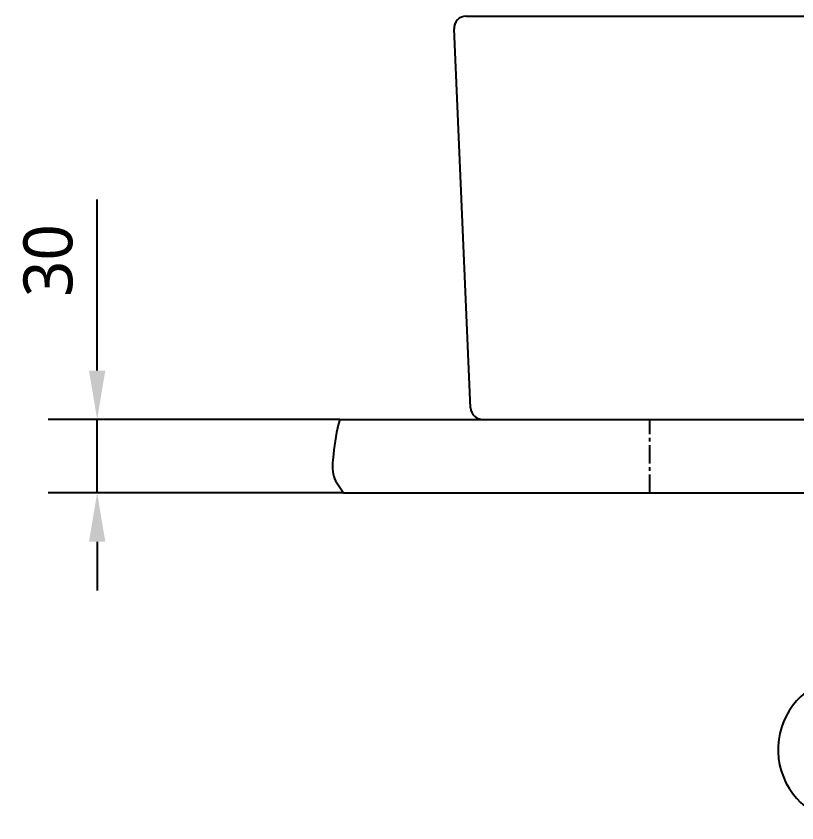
# Model space of a CAD drawing. Extents: x 0 to 3100, y 0 to 2191.
# Drawn here: x 783.4 to 1102.7, y 549.6 to 879.6 of the extents above; entities that cross this region are included whole.
import ezdxf

# ---------------------------------------------------------------- set-up
doc = ezdxf.new("R2010")
doc.units = 0
doc.header["$LTSCALE"] = 20
doc.header["$MEASUREMENT"] = 0
doc.linetypes.add('CENTER', pattern=[2, 1.25, -0.25, 0.25, -0.25])
doc.layers.get('0').update_dxf_attribs({"linetype": 'CONTINUOUS'})
doc.layers.get('DEFPOINTS').update_dxf_attribs({"linetype": 'CONTINUOUS'})
for name, color, linetype in [('1', 1, 'CONTINUOUS'), ('5', 5, 'CONTINUOUS'), ('6', 6, 'CONTINUOUS')]:
    doc.layers.add(name, color=color, linetype=linetype)
doc.styles.get("Standard").update_dxf_attribs({"font": 'NanumGothic.ttf'})
doc.dimstyles.get("Standard").update_dxf_attribs({"dimtxt": 2.5, "dimasz": 2, "dimexe": 2, "dimexo": 1, "dimgap": 1.5, "dimtad": 1, "dimdec": 0, "dimlfac": 10, "dimrnd": 0.5, "dimzin": 0, "dimdsep": 46, "dimtxsty": 'Standard', "dimcen": 0, "dimclrt": 2, "dimadec": 0, "dimazin": 0, "dimtfac": 1, "dimtdec": 0, "dimtmove": 0, "dimatfit": 3, "dimfxl": 1, "dimtolj": 1, "dimtzin": 0, "dimarcsym": 0})

# ---------------------------------------------------------------- blocks, each defined once
blk = doc.blocks.new('*D43')
at = {"layer": '1', "color": 3, "lineweight": -2, "transparency": 16777216}
for p, q in [((816.57, 734.64), (816.57, 804.64)), ((915.86, 714.64), (796.57, 714.64)), ((816.57, 684.64), (816.57, 714.64)), ((917.32, 684.64), (796.57, 684.64)), ((816.57, 664.64), (816.57, 644.64))]:
    blk.add_line(p, q, dxfattribs=at)
at = {"layer": '1', "color": 3, "transparency": 16777216}
for points in [[(813.24, 734.64), (819.91, 734.64), (816.57, 714.64)], [(813.24, 664.64), (819.91, 664.64), (816.57, 684.64)]]:
    blk.add_solid(points, dxfattribs=at)
at = {"layer": 'DEFPOINTS', "color": 0, "transparency": 16777216}
for p in [(816.57, 714.64), (915.86, 714.64), (917.32, 684.64)]:
    blk.add_point(p, dxfattribs=at)
at = {"layer": '1', "color": 2, "transparency": 16777216, "insert": (796.57, 779.64), "char_height": 20, "attachment_point": 5, "rotation": 90}
blk.add_mtext('\\A1;30', dxfattribs=at)

msp = doc.modelspace()

# ---------------------------------------------------------------- linework, layer by layer
at = {"color": 7}
for p, q in [((967.5, 879.64281, 44.71601), (1200, 879.64281, 44.71601)), ((969.29067, 719.42411, 44.71601), (962.50478, 874.42411, 44.71601)), ((974.28589, 714.64281, 44.71601), (1200, 714.64281, 44.71601))]:
    msp.add_line(p, q, dxfattribs=at)
for centre, start, end in [((967.5, 874.64281, 44.71601), 90, 182.5068047), ((974.28589, 719.64281, 44.71601), 182.5068047, 270)]:
    msp.add_arc(centre, 5, start, end, dxfattribs=at)
at = {"layer": '1'}
msp.add_open_spline([(915.85928, 714.64281, 44.71601), (914.30229, 709.83274, 44.71601), (913.31275, 702.079, 44.71601), (912.214, 690.6535, 44.71601), (915.99233, 686.98247, 44.71601), (917.3246, 684.64281, 44.71601)], degree=3, knots=[0.795697532, 0.795697532, 0.795697532, 0.795697532, 2.200271837, 3.161729505, 4.111089199, 4.111089199, 4.111089199, 4.111089199], dxfattribs=at)
at = {"layer": '5'}
for p, q in [((915.85928, 714.64281, 44.71601), (1494.09621, 714.64281, 44.71601)), ((917.3246, 684.64281, 44.71601), (1495.56154, 684.64281, 44.71601))]:
    msp.add_line(p, q, dxfattribs=at)
at = {"layer": '5', "color": 1, "linetype": 'CENTER', "ltscale": 0.3}
msp.add_line((1042.5, 684.64281, 44.71601), (1042.5, 714.64281, 44.71601), dxfattribs=at)
at = {"layer": '6'}
msp.add_arc((1125, 579.6186, 44.71601), 30, 113.9172512, 66.0827488, dxfattribs=at)

# ---------------------------------------------------------------- dimensions: what is measured, and where the dimension line sits
at = {"layer": '1'}
dim = msp.add_linear_dim(base=(816.57203, 714.64281, 44.71601), p1=(917.3246, 684.64281, 44.71601), p2=(915.85928, 714.64281, 44.71601), angle=90, dimstyle='Standard', override={"dimtxt": 20, "dimasz": 20, "dimexe": 20, "dimexo": 0, "dimgap": 10, "dimdec": 4, "dimlfac": 1, "dimzin": 8, "dimclrd": 3, "dimclre": 3, "dimtdec": 4}, dxfattribs=at)
dim.commit()
dim.dimension.update_dxf_attribs({"geometry": '*D43', "text_midpoint": (796.57203, 779.64281, 44.71601)})

doc.saveas('drawing.dxf')
